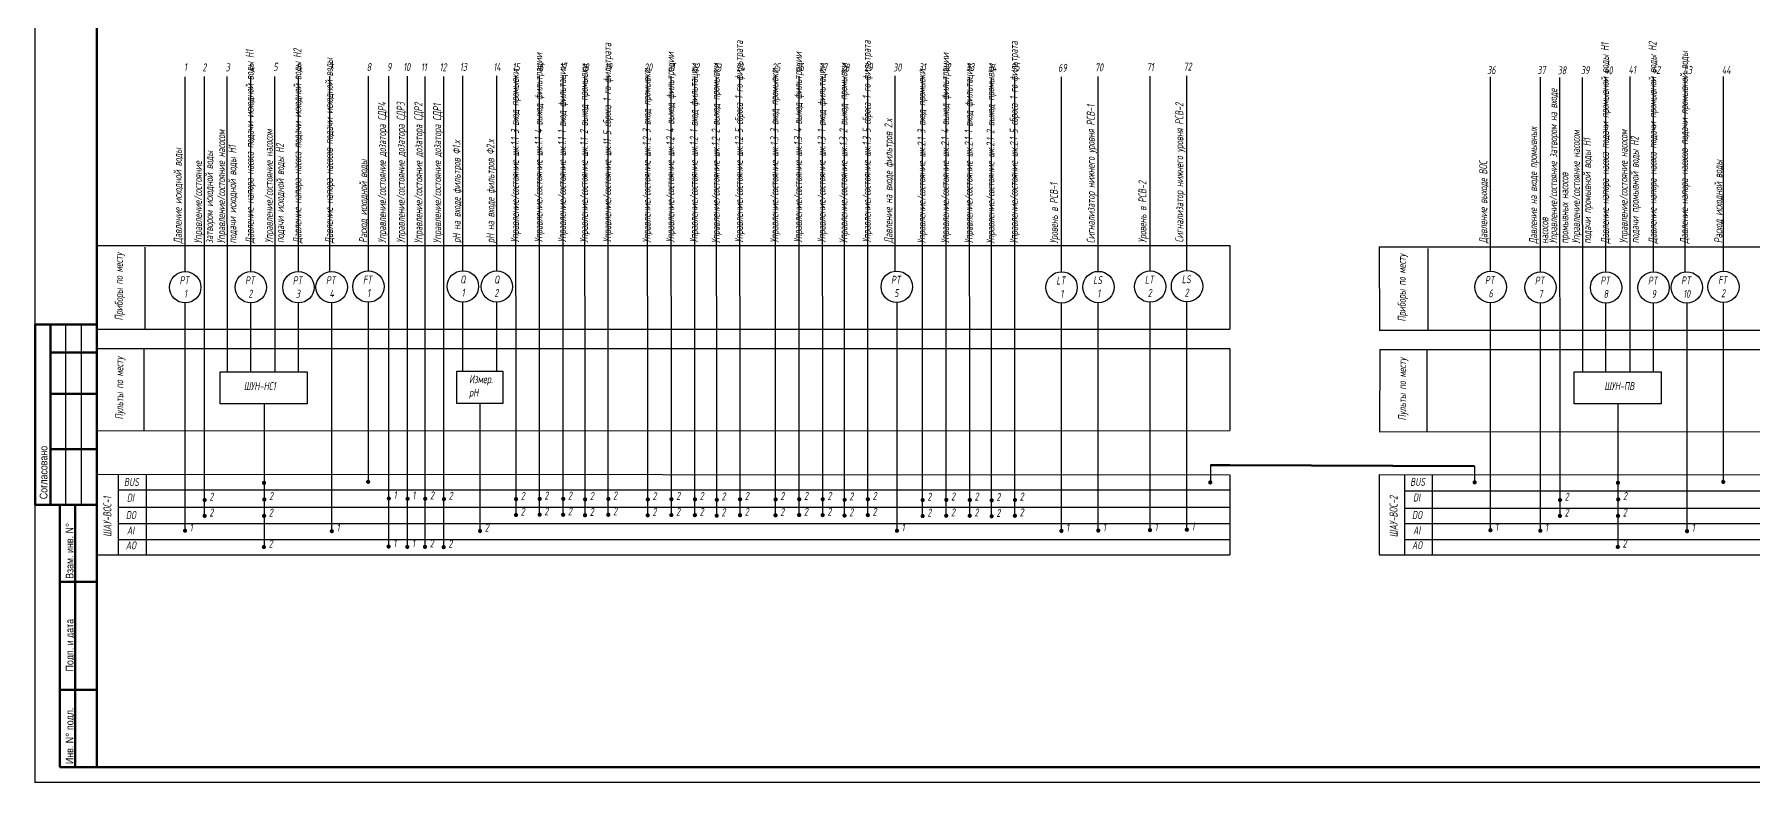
# Model space of a CAD drawing. Header units: millimetres. Extents: x 1510 to 10524, y 7125 to 13164.
# Drawn here: x 3419 to 3976, y 10612 to 10854 of the extents above; entities that cross this region are included whole.
import ezdxf
from ezdxf.enums import TextEntityAlignment as Align

# ---------------------------------------------------------------- set-up
doc = ezdxf.new("R2010")
doc.units = ezdxf.units.MM
doc.header["$LTSCALE"] = 4
doc.layers.add('25', color=6, linetype='Continuous', lineweight=25)
doc.layers.add('60', color=7, linetype='Continuous', lineweight=60)
for name, color, linetype in [('G', 5, 'Continuous'), ('Текст', 2, 'Continuous'), ('Трубопровод К10', 20, 'Continuous')]:
    doc.layers.add(name, color=color, linetype=linetype)
doc.styles.add('Eskd знаки', font='eskd.shx', dxfattribs={"width": 0.8, "oblique": 10})
doc.styles.add('GOST 2.304', font='ARIALN.TTF', dxfattribs={"height": 3.5})

msp = doc.modelspace()

# ---------------------------------------------------------------- linework, layer by layer
at = {"color": 7, "ltscale": 100}
for p, q in [((3419.68, 10611.92), (3419.68, 11205.92)), ((4258.8, 10611.94), (3419.46, 10611.94))]:
    msp.add_line(p, q, dxfattribs=at)
at = {"color": 0, "ltscale": 100}
for p, q in [((3468.24, 10777.46), (3468.24, 10840.54)), ((3474.59, 10698.22), (3474.56, 10840.65)), ((3481.95, 10744.79), (3481.92, 10840.63)), ((3489.51, 10777.43), (3489.51, 10840.59)), ((3497.4, 10745.11), (3497.36, 10840.64)), ((3504.96, 10777.43), (3504.96, 10840.6)), ((3515.19, 10777.52), (3515.19, 10840.69)), ((3527.65, 10777.59), (3527.65, 10840.76)), ((3534.24, 10688.34), (3534.2, 10840.74)), ((3540.32, 10688.64), (3540.28, 10840.73)), ((3546.02, 10688.25), (3545.99, 10840.65)), ((3552.1, 10688.55), (3552.07, 10840.64)), ((3558.26, 10777.66), (3558.26, 10840.83)), ((3569.23, 10777.61), (3569.23, 10840.78)), ((3575.44, 10698.52), (3575.41, 10840.73)), ((3583.09, 10698.59), (3583.06, 10840.81)), ((3590.71, 10698.58), (3590.68, 10840.8)), ((3597.79, 10698.42), (3597.76, 10840.64)), ((3605.33, 10698.58), (3605.3, 10840.8)), ((3618.1, 10698.39), (3618.07, 10840.61)), ((3625.75, 10698.47), (3625.72, 10840.69)), ((3633.37, 10698.45), (3633.34, 10840.67)), ((3640.45, 10698.3), (3640.42, 10840.52)), ((3647.99, 10698.45), (3647.96, 10840.67)), ((3659.48, 10698.41), (3659.45, 10840.62)), ((3667.14, 10698.48), (3667.11, 10840.7)), ((3674.76, 10698.47), (3674.73, 10840.68)), ((3681.84, 10698.31), (3681.8, 10840.53)), ((3689.38, 10698.47), (3689.34, 10840.68)), ((3698.2, 10777.66), (3698.2, 10840.83)), ((3707.12, 10698.19), (3707.09, 10840.41)), ((3714.78, 10698.27), (3714.74, 10840.49)), ((3722.4, 10698.25), (3722.36, 10840.47)), ((3729.48, 10698.1), (3729.44, 10840.31)), ((3737.02, 10698.25), (3736.98, 10840.47)), ((3752.08, 10777.4), (3752.08, 10840.48)), ((3764.01, 10777.53), (3764.01, 10840.61)), ((3780.77, 10777.67), (3780.77, 10840.75)), ((3792.7, 10777.79), (3792.7, 10840.88)), ((3891.04, 10777.53), (3891.04, 10840.56)), ((3907.19, 10777.37), (3907.19, 10840.4)), ((3913.57, 10698.03), (3913.54, 10840.33)), ((3920.93, 10745.01), (3920.89, 10840.3)), ((3928.44, 10777.34), (3928.44, 10840.44)), ((3936.26, 10745.01), (3936.23, 10840.64)), ((3943.87, 10777.35), (3943.87, 10840.46)), ((3954.09, 10777.44), (3954.09, 10840.55)), ((3966.53, 10777.51), (3966.53, 10840.62)), ((3468.26, 10693.7), (3468.26, 10767.17)), ((3489.53, 10744.95), (3489.53, 10767.27)), ((3504.97, 10745.01), (3504.97, 10767.28)), ((3515.83, 10693.38), (3515.83, 10767.23)), ((3527.66, 10709.31), (3527.66, 10767.44)), ((3558.27, 10745.17), (3558.27, 10767.51)), ((3569.24, 10745.17), (3569.24, 10767.46)), ((3698.84, 10693.52), (3698.84, 10767.36)), ((3752.1, 10693.64), (3752.1, 10767.11)), ((3764.03, 10693.76), (3764.03, 10767.24)), ((3780.78, 10693.9), (3780.78, 10767.38)), ((3792.71, 10694.03), (3792.71, 10767.51)), ((3891.05, 10693.85), (3891.05, 10767.25)), ((3907.2, 10693.69), (3907.2, 10767.1)), ((3928.45, 10745.18), (3928.45, 10767.2)), ((3943.88, 10745.01), (3943.88, 10767.21)), ((3954.73, 10693.38), (3954.73, 10767.16)), ((3966.55, 10709.29), (3966.55, 10767.37))]:
    msp.add_line(p, q, dxfattribs=at)
at = {"color": 0, "ltscale": 1.2}
for p, q in [((3439.55, 10785.85), (3806.6, 10785.85)), ((3855.04, 10785.47), (4253.8, 10785.47)), ((3439.55, 10758.76), (3806.6, 10758.81)), ((3855.04, 10758.41), (4253.8, 10758.46)), ((3439.72, 10752.56), (3806.6, 10752.56)), ((3855.21, 10752.21), (4253.8, 10752.21)), ((3439.65, 10725.88), (3806.6, 10725.99)), ((3855.14, 10725.56), (4253.8, 10725.67))]:
    msp.add_line(p, q, dxfattribs=at)
at = {"color": 0, "linetype": 'Continuous', "lineweight": 25}
for points in [[(3455.27, 10785.33), (3455.27, 10758.69)], [(3870.75, 10784.95), (3870.75, 10758.34)], [(3454.92, 10752.44), (3454.92, 10725.81)], [(3870.4, 10752.1), (3870.4, 10725.49)], [(3800.32, 10714.74), (3800.32, 10709.06)], [(3885.89, 10714.44), (3885.89, 10709.39)], [(3439.4, 10711.78), (3806.49, 10711.62)], [(3446.62, 10711.63), (3446.62, 10685.69)], [(3455.63, 10711.6), (3455.63, 10685.67)], [(3806.6, 10711.61), (3806.6, 10685.68)], [(3854.95, 10711.71), (3854.95, 10685.8)], [(3855.04, 10711.76), (4253.79, 10711.6)], [(3863.17, 10711.66), (3863.17, 10685.75)], [(3872.17, 10711.62), (3872.17, 10685.71)], [(3446.67, 10706.73), (3806.69, 10706.73)], [(3863.13, 10706.45), (4253.79, 10706.45)]]:
    msp.add_lwpolyline(points, dxfattribs=at)
at = {"linetype": 'Continuous', "ltscale": 0.6}
for points in [[(3493.84, 10734.6), (3493.84, 10688.01)], [(3563.74, 10734.61), (3563.74, 10693.37)], [(3932.33, 10734.6), (3932.33, 10688.06)]]:
    msp.add_lwpolyline(points, dxfattribs=at)
at = {"color": 0, "ltscale": 0.5}
for points, const_width in [([(3493.5, 10709.01, 1), (3494.17, 10709.01, 1)], 0.676), ([(3527.21, 10709.34, 1), (3527.88, 10709.34, 1)], 0.676), ([(3799.94, 10709.14, 1), (3800.61, 10709.14, 1)], 0.676), ([(3885.57, 10709.16, 1), (3886.25, 10709.16, 1)], 0.675), ([(3931.99, 10709.03, 1), (3932.66, 10709.03, 1)], 0.675), ([(3966.1, 10709.32, 1), (3966.77, 10709.32, 1)], 0.675), ([(3474.27, 10703.45, 1), (3474.95, 10703.45, 1)], 0.676), ([(3493.58, 10703.63, 1), (3494.26, 10703.63, 1)], 0.676), ([(3533.92, 10703.94, 1), (3534.59, 10703.94, 1)], 0.676), ([(3539.98, 10703.84, 1), (3540.65, 10703.84, 1)], 0.676), ([(3545.7, 10703.85, 1), (3546.38, 10703.85, 1)], 0.676), ([(3551.76, 10703.75, 1), (3552.44, 10703.75, 1)], 0.676), ([(3575.12, 10703.75, 1), (3575.8, 10703.75, 1)], 0.676), ([(3582.78, 10703.82, 1), (3583.45, 10703.82, 1)], 0.676), ([(3590.4, 10703.81, 1), (3591.07, 10703.81, 1)], 0.676), ([(3597.48, 10703.65, 1), (3598.15, 10703.65, 1)], 0.676), ([(3605.02, 10703.81, 1), (3605.69, 10703.81, 1)], 0.676), ([(3617.78, 10703.62, 1), (3618.46, 10703.62, 1)], 0.676), ([(3625.44, 10703.7, 1), (3626.11, 10703.7, 1)], 0.676), ([(3633.06, 10703.68, 1), (3633.73, 10703.68, 1)], 0.676), ([(3640.14, 10703.53, 1), (3640.81, 10703.53, 1)], 0.676), ([(3647.67, 10703.68, 1), (3648.35, 10703.68, 1)], 0.676), ([(3659.17, 10703.63, 1), (3659.84, 10703.63, 1)], 0.676), ([(3666.82, 10703.71, 1), (3667.5, 10703.71, 1)], 0.676), ([(3674.44, 10703.69, 1), (3675.12, 10703.69, 1)], 0.676), ([(3681.52, 10703.54, 1), (3682.2, 10703.54, 1)], 0.676), ([(3689.06, 10703.69, 1), (3689.74, 10703.69, 1)], 0.676), ([(3706.81, 10703.42, 1), (3707.48, 10703.42, 1)], 0.676), ([(3714.46, 10703.5, 1), (3715.14, 10703.5, 1)], 0.676), ([(3722.08, 10703.48, 1), (3722.76, 10703.48, 1)], 0.676), ([(3729.16, 10703.33, 1), (3729.83, 10703.33, 1)], 0.676), ([(3736.7, 10703.48, 1), (3737.37, 10703.48, 1)], 0.676), ([(3913.21, 10703.44, 1), (3913.89, 10703.44, 1)], 0.675), ([(3932.07, 10703.66, 1), (3932.75, 10703.66, 1)], 0.675), ([(3474.25, 10698.31, 1), (3474.93, 10698.31, 1)], 0.676), ([(3493.51, 10698.29, 1), (3494.19, 10698.29, 1)], 0.676), ([(3575.1, 10698.61, 1), (3575.78, 10698.61, 1)], 0.676), ([(3582.75, 10698.69, 1), (3583.43, 10698.69, 1)], 0.676), ([(3590.37, 10698.67, 1), (3591.05, 10698.67, 1)], 0.676), ([(3597.45, 10698.52, 1), (3598.13, 10698.52, 1)], 0.676), ([(3604.99, 10698.67, 1), (3605.67, 10698.67, 1)], 0.676), ([(3617.76, 10698.49, 1), (3618.44, 10698.49, 1)], 0.676), ([(3625.41, 10698.57, 1), (3626.09, 10698.57, 1)], 0.676), ([(3633.03, 10698.55, 1), (3633.71, 10698.55, 1)], 0.676), ([(3640.11, 10698.39, 1), (3640.79, 10698.39, 1)], 0.676), ([(3647.65, 10698.55, 1), (3648.33, 10698.55, 1)], 0.676), ([(3659.14, 10698.5, 1), (3659.82, 10698.5, 1)], 0.676), ([(3666.8, 10698.58, 1), (3667.48, 10698.58, 1)], 0.676), ([(3674.42, 10698.56, 1), (3675.09, 10698.56, 1)], 0.676), ([(3681.5, 10698.41, 1), (3682.17, 10698.41, 1)], 0.676), ([(3689.04, 10698.56, 1), (3689.71, 10698.56, 1)], 0.676), ([(3706.78, 10698.28, 1), (3707.46, 10698.28, 1)], 0.676), ([(3714.44, 10698.36, 1), (3715.11, 10698.36, 1)], 0.676), ([(3722.06, 10698.34, 1), (3722.73, 10698.34, 1)], 0.676), ([(3729.14, 10698.19, 1), (3729.81, 10698.19, 1)], 0.676), ([(3736.67, 10698.34, 1), (3737.35, 10698.34, 1)], 0.676), ([(3913.19, 10698.3, 1), (3913.86, 10698.3, 1)], 0.675), ([(3932, 10698.32, 1), (3932.68, 10698.32, 1)], 0.675), ([(3467.91, 10693.5, 1), (3468.58, 10693.5, 1)], 0.676), ([(3515.46, 10693.37, 1), (3516.13, 10693.37, 1)], 0.676), ([(3563.47, 10693.42, 1), (3564.14, 10693.42, 1)], 0.676), ([(3698.47, 10693.5, 1), (3699.14, 10693.5, 1)], 0.676), ([(3751.75, 10693.44, 1), (3752.42, 10693.44, 1)], 0.676), ([(3763.68, 10693.57, 1), (3764.35, 10693.57, 1)], 0.676), ([(3780.43, 10693.7, 1), (3781.1, 10693.7, 1)], 0.676), ([(3792.36, 10693.83, 1), (3793.03, 10693.83, 1)], 0.676), ([(3890.7, 10693.65, 1), (3891.37, 10693.65, 1)], 0.675), ([(3906.85, 10693.49, 1), (3907.52, 10693.49, 1)], 0.675), ([(3954.35, 10693.36, 1), (3955.03, 10693.36, 1)], 0.675), ([(3493.45, 10688.23, 1), (3494.13, 10688.23, 1)], 0.676), ([(3533.83, 10688.38, 1), (3534.5, 10688.38, 1)], 0.676), ([(3539.89, 10688.28, 1), (3540.56, 10688.28, 1)], 0.676), ([(3545.61, 10688.29, 1), (3546.29, 10688.29, 1)], 0.676), ([(3551.67, 10688.19, 1), (3552.35, 10688.19, 1)], 0.676), ([(3931.94, 10688.27, 1), (3932.62, 10688.27, 1)], 0.675)]:
    msp.add_lwpolyline(points, format="xyb", close=True, dxfattribs=dict(at, const_width=const_width))
at = {"color": 0}
for points in [[(3446.78, 10701.1), (3806.69, 10701.1)], [(3863.21, 10700.83), (4253.8, 10700.83)], [(3446.62, 10695.83), (3806.6, 10695.83)], [(3446.78, 10690.68), (3806.49, 10690.68)], [(3863.17, 10695.83), (4253.79, 10695.83)], [(3863.21, 10690.69), (4253.82, 10690.69)], [(3439.68, 10685.67), (3806.6, 10685.68)], [(3855.02, 10685.68), (4253.79, 10685.68)]]:
    msp.add_lwpolyline(points, dxfattribs=at)
at = {"color": 0, "ltscale": 100}
for centre in [(3468.31, 10772.36), (3489.56, 10772.35), (3504.97, 10772.35), (3515.74, 10772.39), (3527.63, 10772.57), (3558.25, 10772.64), (3569.22, 10772.59), (3698.75, 10772.52), (3752.15, 10772.3), (3764.08, 10772.43), (3780.83, 10772.57), (3792.76, 10772.7), (3891.1, 10772.44), (3907.25, 10772.28), (3928.48, 10772.27), (3943.88, 10772.27), (3954.63, 10772.31), (3966.52, 10772.49)]:
    msp.add_circle(centre, 5.08, dxfattribs=at)
at = {"layer": '25', "color": 7}
for p, q in [((3429.68, 10701.92), (3429.68, 10760.25)), ((3434.68, 10701.92), (3434.68, 10760.25))]:
    msp.add_line(p, q, dxfattribs=at)
at = {"layer": '60', "color": 7, "ltscale": 100}
for p, q in [((3439.68, 10616.92), (3439.68, 11200.92)), ((3419.68, 10760.25), (3439.68, 10760.25)), ((3419.68, 10760.25), (3419.68, 10701.92)), ((3424.68, 10760.25), (3424.68, 10701.92)), ((3424.68, 10751.27), (3439.68, 10751.27)), ((3424.68, 10737.81), (3439.68, 10737.81)), ((3424.68, 10719.87), (3439.68, 10719.87)), ((3800.32, 10714.74), (3806.6, 10714.74)), ((3806.6, 10714.74), (3885.89, 10714.44)), ((3419.68, 10701.92), (3439.68, 10701.92)), ((3439.68, 10701.92), (3426.68, 10701.92)), ((4253.8, 10616.94), (3427.85, 10616.94))]:
    msp.add_line(p, q, dxfattribs=at)
at = {"layer": '60', "color": 7, "lineweight": 60}
for p, q in [((3427.68, 10616.92), (3427.68, 10701.92)), ((3427.68, 10701.92), (3439.68, 10701.92)), ((3432.68, 10616.92), (3432.68, 10701.92)), ((3427.68, 10676.92), (3439.68, 10676.92)), ((3427.68, 10641.92), (3439.68, 10641.92)), ((3439.68, 10616.92), (3427.68, 10616.92))]:
    msp.add_line(p, q, dxfattribs=at)
at = {"layer": 'G', "color": 0}
for points in [[(3439.55, 10785.85), (3439.55, 10758.76)], [(3806.6, 10785.85), (3806.6, 10758.81)], [(3855.04, 10785.47), (3855.05, 10758.41)], [(3439.72, 10752.56), (3439.65, 10725.88)], [(3806.6, 10752.56), (3806.6, 10725.99)], [(3855.21, 10752.21), (3855.14, 10725.56)], [(3439.65, 10711.78), (3439.68, 10685.67)]]:
    msp.add_lwpolyline(points, dxfattribs=at)
at = {"layer": 'Трубопровод К10', "color": 7}
for points in [[(3479.62, 10745.01), (3507.81, 10745.01), (3507.81, 10734.58), (3479.62, 10734.58)], [(3556.23, 10745.15), (3571.14, 10745.15), (3571.14, 10734.73), (3556.23, 10734.73)], [(3918.13, 10745), (3946.29, 10745), (3946.29, 10734.58), (3918.13, 10734.58)]]:
    msp.add_lwpolyline(points, close=True, dxfattribs=at)

# ---------------------------------------------------------------- texts
at = {"color": 0, "style": 'Eskd знаки', "oblique": 10, "width": 0.8}
for s, height, p in [('BUS', 2.591, (3450.9, 10707.99)), ('BUS', 2.589, (3867.45, 10708.03)), ('DI', 2.591, (3450.55, 10702.91)), ('DI', 2.589, (3867.09, 10702.95)), ('DO', 2.591, (3450.75, 10697.26)), ('DO', 2.589, (3867.29, 10697.3)), ('AI', 2.591, (3450.6, 10692.29)), ('AI', 2.589, (3867.14, 10692.35)), ('AO', 2.591, (3450.75, 10687.47)), ('AO', 2.589, (3867.29, 10687.53))]:
    msp.add_text(s, height=height, dxfattribs=at).set_placement(p, align=Align.CENTER)
at = {"color": 0, "rotation": 90, "line_spacing_factor": 0.84, "style": 'Eskd знаки'}
for s, insert, char_height, width, attachment_point in [('Давление напора насоса подачи исходной воды Н1', (3489.53, 10786.61), 2.5912, 55.3667, 4), ('Давление напора насоса подачи исходной воды Н2', (3504.97, 10786.62), 2.5912, 55.3667, 4), ('Управление/состояние шк.11-5 сброса 1-го фильтрата', (3605.32, 10786.92), 2.5912, 55.3667, 4), ('Управление/состояние шк.1.2-5 сброса 1-го фильтрата', (3647.98, 10786.79), 2.5912, 55.3667, 4), ('Управление/состояние шк.1.3-5 сброса 1-го фильтрата', (3689.36, 10786.8), 2.5912, 55.3667, 4), ('Управление/состояние шк.2.1-5 сброса 1-го фильтрата', (3737, 10786.59), 2.5912, 55.3667, 4), ('Давление напора насоса подачи промывной воды Н1', (3928.45, 10786.52), 2.5887, 55.3141, 4), ('Давление напора насоса подачи промывной воды Н2', (3943.88, 10786.53), 2.5887, 55.3141, 4), ('Давление напора насосов подачи исходной воды', (3515.2, 10786.61), 2.5912, 55.3667, 4), ('Управление/состояние шк.1.1-3 вход промывки', (3575.43, 10786.86), 2.5912, 55.3667, 4), ('Управление/состояние шк.1.1-4 выход фильтрации', (3583.08, 10786.93), 2.5912, 55.3667, 4), ('Управление/состояние шк.1.1-1 вход фильтации', (3590.7, 10786.92), 2.5912, 55.3667, 4), ('Управление/состояние шк.1.1-2 выход промывки', (3597.78, 10786.76), 2.5912, 55.3667, 4), ('Управление/состояние шк.1.2-3 вход промывки', (3618.08, 10786.73), 2.5912, 55.3667, 4), ('Управление/состояние шк.1.2-4 выход фильтрации', (3625.74, 10786.81), 2.5912, 55.3667, 4), ('Управление/состояние шк.1.2-1 вход фильтации', (3633.36, 10786.79), 2.5912, 55.3667, 4), ('Управление/состояние шк.1.2-2 выход промывки', (3640.44, 10786.64), 2.5912, 55.3667, 4), ('Управление/состояние шк.1.3-3 вход промывки', (3659.47, 10786.74), 2.5912, 55.3667, 4), ('Управление/состояние шк.1.3-4 выход фильтрации', (3667.12, 10786.82), 2.5912, 55.3667, 4), ('Управление/состояние шк.1.3-1 вход фильтации', (3674.74, 10786.8), 2.5912, 55.3667, 4), ('Управление/состояние шк.1.3-2 выход промывки', (3681.82, 10786.65), 2.5912, 55.3667, 4), ('Управление/состояние шк.2.1-3 вход промывки', (3707.11, 10786.53), 2.5912, 55.3667, 4), ('Управление/состояние шк.2.1-4 выход фильтрации', (3714.76, 10786.61), 2.5912, 55.3667, 4), ('Управление/состояние шк.2.1-1 вход фильтации', (3722.38, 10786.59), 2.5912, 55.3667, 4), ('Управление/состояние шк.2.1-2 выход промывки', (3729.46, 10786.44), 2.5912, 55.3667, 4), ('Давление напора насосов подачи промывной воды', (3954.1, 10786.51), 2.5887, 55.3141, 4), ('Управление/состояние затвором на входе промывных насосов', (3913.51, 10786.47), 2.5887, 55.3141, 4), ('Управление/состояние дозатора СДР4 ', (3532.38, 10786.69), 2.5912, 55.3667, 4), ('Управление/состояние дозатора СДР3 ', (3538.46, 10786.71), 2.5912, 55.3667, 4), ('Управление/состояние дозатора СДР2 ', (3544.17, 10786.6), 2.5912, 55.3667, 4), ('Управление/состояние дозатора СДР1 ', (3550.25, 10786.62), 2.5912, 55.3667, 4), ('Сигнализатор нижнего уровня РСВ-1', (3761.93, 10786.61), 2.5912, 55.3667, 4), ('Сигнализатор нижнего уровня РСВ-2', (3790.61, 10786.88), 2.5912, 55.3667, 4), ('Управление/состояние насосом \\Pподачи исходной воды Н1', (3481.94, 10786.56), 2.5912, 55.3667, 4), ('Управление/состояние насосом \\Pподачи исходной воды Н2', (3497.39, 10786.71), 2.5912, 55.3667, 4), ('Давление на входе фильтров 2.х', (3696.4, 10786.67), 2.5912, 55.3667, 4), ('Давление на входе промывных \\Pнасосов', (3906.66, 10786.45), 2.5887, 55.3141, 4), ('Управление/состояние насосом \\Pподачи промывной воды Н2', (3936.3, 10786.62), 2.5887, 55.3141, 4), ('Давление исходной воды', (3466.16, 10786.54), 2.5912, 55.3667, 4), ('рН на входе фильтров Ф1.х', (3556.54, 10786.72), 2.5912, 55.3667, 4), ('рН на входе фильтров Ф2.х', (3567.51, 10786.67), 2.5912, 55.3667, 4), ('Управление/состояние насосом \\Pподачи промывной воды Н1', (3920.87, 10786.46), 2.5887, 55.3141, 4), ('Управление/состояние\\Pзатвором исходной воды', (3474.58, 10786.56), 2.5912, 55.3667, 4), ('Расход исходной воды', (3526.14, 10786.74), 2.5912, 55.3667, 4), ('Давление выходе ВОС', (3888.96, 10786.6), 2.5887, 55.3141, 4), ('Расход исходной воды', (3965.03, 10786.65), 2.5887, 55.3141, 4), ('Уровень в РСВ-1', (3750, 10786.48), 2.5912, 55.3667, 4), ('Уровень в РСВ-2', (3778.68, 10786.75), 2.5912, 55.3667, 4), ('Приборы по месту', (3447.17, 10772.57), 2.5912, 27.099, 5), ('Приборы по месту', (3862.66, 10772.2), 2.5887, 27.0732, 5), ('Пульты по месту', (3447.3, 10739.68), 2.5912, 27.099, 5), ('Пульты по месту', (3862.78, 10739.35), 2.5887, 27.0732, 5), ('ШАУ-ВОС-1', (3443.1, 10698.05), 2.591, 27.099, 5), ('ШАУ-ВОС-2', (3859.65, 10698.1), 2.589, 27.0732, 5)]:
    msp.add_mtext(s, dxfattribs=dict(at, insert=insert, char_height=char_height, width=width, attachment_point=attachment_point))
at = {"color": 0, "lineweight": 25, "attachment_point": 1, "style": 'Eskd знаки'}
for s, width, gutter_width, insert, char_height in [('\\pi0.60028;РT\\P\\pi2.04477;1', 4.6517, 12.51, (3465.86, 10775.9), 2.5912), ('\\pi0.60028;РT\\P\\pi1.67483;2', 4.6517, 12.51, (3487.1, 10775.89), 2.5912), ('\\pi0.60028;РT\\P\\pi1.63676;3', 4.6517, 12.51, (3502.52, 10775.89), 2.5912), ('\\pi0.60028;РT\\P\\pi1.75004;4', 4.6517, 12.51, (3513.28, 10775.93), 2.5912), ('\\pi0.71544;FT\\P\\pi2.04477;1', 4.6517, 12.51, (3525.18, 10776.12), 2.5912), ('\\pi1.59774;Q\\P\\pi2.04477;1', 4.6517, 12.51, (3555.79, 10776.18), 2.5912), ('\\pi1.59774;Q\\P\\pi1.67483;2', 4.6517, 12.51, (3566.76, 10776.14), 2.5912), ('\\pi0.60028;РT\\P\\pi1.63676;5', 4.6517, 12.51, (3696.29, 10776.06), 2.5912), ('\\pi0.71544;LT\\P\\pi2.04477;1', 4.6517, 12.51, (3749.7, 10775.84), 2.5912), ('\\pi0.74083;LS\\P\\pi2.04477;1', 4.6517, 12.51, (3761.63, 10775.97), 2.5912), ('\\pi0.71544;LT\\P\\pi1.67483;2', 4.6517, 12.51, (3778.38, 10776.11), 2.5912), ('\\pi0.74083;LS\\P\\pi1.67483;2', 4.6517, 12.51, (3790.31, 10776.24), 2.5912), ('\\pi0.59971;РT\\P\\pi1.77561;6', 4.6473, 12.5, (3888.65, 10775.98), 2.5887), ('\\pi0.59971;РT\\P\\pi1.80778;7', 4.6473, 12.5, (3904.8, 10775.82), 2.5887), ('\\pi0.59971;РT\\P\\pi1.64107;8', 4.6473, 12.5, (3926.03, 10775.81), 2.5887), ('\\pi0.59971;РT\\P\\pi1.77561;9', 4.6473, 12.5, (3941.43, 10775.81), 2.5887), ('\\pi0.59971;РT\\P\\pi1.2628;10', 4.6473, 12.5, (3952.18, 10775.85), 2.5887), ('\\pi0.71476;FT\\P\\pi1.67324;2', 4.6473, 12.5, (3964.07, 10776.03), 2.5887), ('ШУН-НС1', 4.6517, 12.51, (3487.3, 10741.64), 2.591), ('Измер. рН', 4.6517, 12.51, (3560.23, 10743.87), 2.591), ('ШУН-ПВ', 4.6473, 12.5, (3927.92, 10741.63), 2.589)]:
    msp.add_mtext_dynamic_manual_height_columns(s, width=width, gutter_width=gutter_width, heights=[0], dxfattribs=dict(at, insert=insert, char_height=char_height))
at = {"layer": 'Текст', "color": 32, "ltscale": 0.05, "true_color": 0xcd6928, "style": 'Eskd знаки', "oblique": 10, "width": 0.8}
for s, height, p in [('1', 2.59, (3467.89, 10842.36)), ('2', 2.59, (3473.87, 10842.27)), ('3', 2.59, (3481.39, 10842.3)), ('4', 2.59, (3488.9, 10842.26)), ('5', 2.59, (3496.84, 10842.46)), ('6', 2.59, (3504.35, 10842.41)), ('7', 2.59, (3514.61, 10842.33)), ('8', 2.59, (3527.09, 10842.37)), ('9', 2.59, (3533.67, 10842.43)), ('10', 2.591, (3538.91, 10842.4)), ('11', 2.591, (3544.64, 10842.34)), ('12', 2.591, (3550.7, 10842.31)), ('13', 2.591, (3557.24, 10842.44)), ('14', 2.591, (3568.07, 10842.39)), ('15', 2.591, (3574.28, 10842.4)), ('16', 2.591, (3581.93, 10842.47)), ('17', 2.591, (3589.55, 10842.46)), ('18', 2.591, (3596.63, 10842.3)), ('19', 2.591, (3604.17, 10842.46)), ('20', 2.591, (3616.94, 10842.27)), ('21', 2.591, (3624.59, 10842.35)), ('22', 2.591, (3632.21, 10842.33)), ('23', 2.591, (3639.29, 10842.18)), ('24', 2.591, (3646.83, 10842.33)), ('25', 2.591, (3658.32, 10842.28)), ('26', 2.591, (3665.98, 10842.36)), ('27', 2.591, (3673.6, 10842.34)), ('28', 2.591, (3680.68, 10842.19)), ('29', 2.591, (3688.22, 10842.34)), ('30', 2.591, (3697.62, 10842.25)), ('31', 2.591, (3705.89, 10842.33)), ('32', 2.591, (3713.55, 10842.41)), ('33', 2.591, (3721.17, 10842.39)), ('34', 2.591, (3728.24, 10842.24)), ('35', 2.591, (3735.78, 10842.39)), ('69', 2.591, (3751.01, 10842.14)), ('70', 2.591, (3762.94, 10842.27)), ('71', 2.591, (3779.7, 10842.41)), ('72', 2.591, (3791.63, 10842.54)), ('36', 2.589, (3889.97, 10841.42)), ('37', 2.589, (3906.23, 10841.42)), ('38', 2.589, (3912.8, 10841.33)), ('39', 2.589, (3920.32, 10841.37)), ('40', 2.589, (3927.83, 10841.32)), ('41', 2.589, (3935.75, 10841.52)), ('42', 2.589, (3943.26, 10841.47)), ('43', 2.589, (3953.51, 10841.39)), ('44', 2.589, (3965.97, 10841.44)), ('2', 2.59, (3476.15, 10703.24)), ('2', 2.59, (3495.46, 10703.42)), ('1', 2.59, (3535.79, 10703.73)), ('1', 2.59, (3541.85, 10703.63)), ('2', 2.59, (3547.58, 10703.64)), ('2', 2.59, (3553.64, 10703.54)), ('2', 2.59, (3577, 10703.53)), ('2', 2.59, (3584.65, 10703.61)), ('2', 2.59, (3592.27, 10703.59)), ('2', 2.59, (3599.35, 10703.44)), ('2', 2.59, (3606.89, 10703.59)), ('2', 2.59, (3619.66, 10703.41)), ('2', 2.59, (3627.31, 10703.49)), ('2', 2.59, (3634.93, 10703.47)), ('2', 2.59, (3642.01, 10703.32)), ('2', 2.59, (3649.55, 10703.47)), ('2', 2.59, (3661.04, 10703.42)), ('2', 2.59, (3668.7, 10703.5)), ('2', 2.59, (3676.32, 10703.48)), ('2', 2.59, (3683.4, 10703.33)), ('2', 2.59, (3690.94, 10703.48)), ('2', 2.59, (3708.68, 10703.21)), ('2', 2.59, (3716.34, 10703.29)), ('2', 2.59, (3723.96, 10703.27)), ('2', 2.59, (3731.03, 10703.11)), ('2', 2.59, (3738.57, 10703.27)), ('2', 2.59, (3915.08, 10703.22)), ('2', 2.59, (3933.95, 10703.44)), ('2', 2.59, (3476.13, 10698.1)), ('2', 2.59, (3495.39, 10698.07)), ('2', 2.59, (3576.98, 10698.4)), ('2', 2.59, (3584.63, 10698.48)), ('2', 2.59, (3592.25, 10698.46)), ('2', 2.59, (3599.33, 10698.31)), ('2', 2.59, (3606.87, 10698.46)), ('2', 2.59, (3619.63, 10698.28)), ('2', 2.59, (3627.29, 10698.35)), ('2', 2.59, (3634.91, 10698.34)), ('2', 2.59, (3641.99, 10698.18)), ('2', 2.59, (3649.53, 10698.34)), ('2', 2.59, (3661.02, 10698.29)), ('2', 2.59, (3668.67, 10698.36)), ('2', 2.59, (3676.29, 10698.35)), ('2', 2.59, (3683.37, 10698.19)), ('2', 2.59, (3690.91, 10698.35)), ('2', 2.59, (3708.66, 10698.07)), ('2', 2.59, (3716.31, 10698.15)), ('2', 2.59, (3723.93, 10698.13)), ('2', 2.59, (3731.01, 10697.98)), ('2', 2.59, (3738.55, 10698.13)), ('2', 2.59, (3915.06, 10698.09)), ('2', 2.59, (3933.88, 10698.11)), ('1', 2.59, (3469.78, 10693.29)), ('1', 2.59, (3517.33, 10693.15)), ('1', 2.59, (3535.7, 10688.17)), ('2', 2.59, (3547.49, 10688.08)), ('2', 2.59, (3565.34, 10693.21)), ('1', 2.59, (3700.34, 10693.29)), ('1', 2.59, (3753.62, 10693.22)), ('1', 2.59, (3765.55, 10693.35)), ('1', 2.59, (3782.3, 10693.49)), ('1', 2.59, (3794.23, 10693.62)), ('1', 2.59, (3892.57, 10693.44)), ('1', 2.59, (3908.72, 10693.28)), ('1', 2.59, (3956.23, 10693.15)), ('2', 2.59, (3495.33, 10688.01)), ('1', 2.59, (3541.76, 10688.07)), ('2', 2.59, (3553.55, 10687.98)), ('2', 2.59, (3933.82, 10688.06))]:
    msp.add_text(s, height=height, dxfattribs=at).set_placement(p)
at = {"layer": 'Текст', "color": 7, "style": 'GOST 2.304'}
for s, p in [('Согласовано', (3423.68, 10703.72)), ('Взам. инв. N%%d', (3432.11, 10677.92)), ('Подп. и дата', (3432.11, 10647.92)), ('Инв. N%%d подл.', (3432.11, 10617.92))]:
    msp.add_text(s, height=2.5, rotation=90, dxfattribs=at).set_placement(p)

doc.saveas('drawing.dxf')
